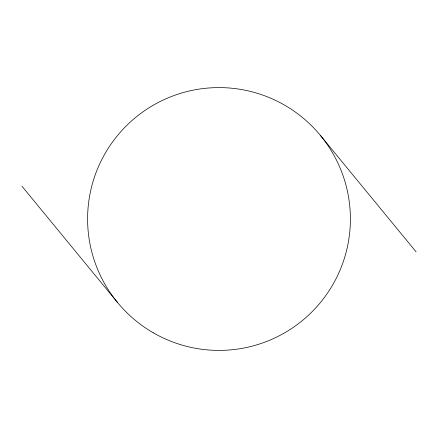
<?xml version="1.0" encoding="UTF-8"?>
<svg xmlns="http://www.w3.org/2000/svg" width="438" height="438" viewBox="0 0 438 438"><rect width="100%" height="100%" fill="white"/><g stroke="black" fill="none" stroke-linecap="round" stroke-linejoin="round"><path stroke-width="0.66" d="M320.506 135.561L416.1 251.85M21.9 186.15L117.493 302.439M153.3 332.798A131.4 131.4 0 0 0 350.4 219A131.4 131.4 0 0 0 153.3 105.202A131.4 131.4 0 0 0 153.3 332.798"/></g></svg>
